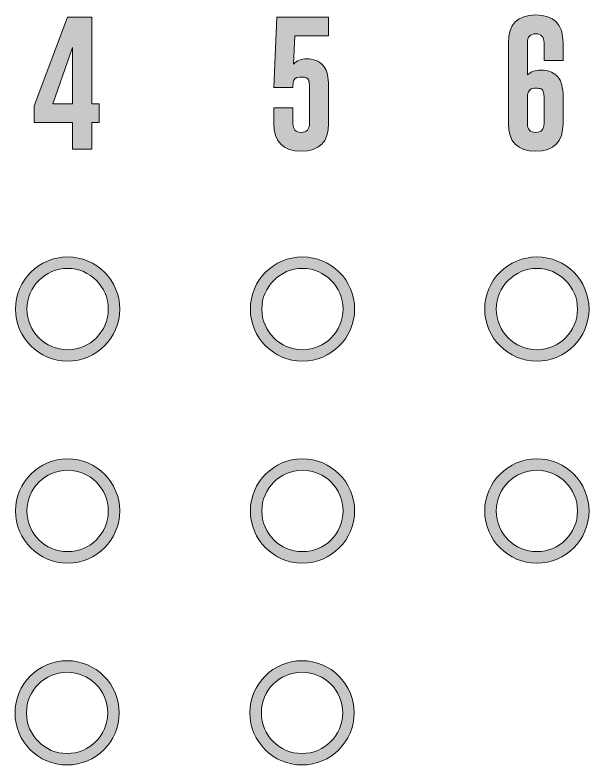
# Model space of a CAD drawing. Header units: inches. Extents: x 3.4 to 89.2, y -46.3 to -3.9.
# Drawn here: x 25.04 to 42.69, y -27.02 to -3.96 of the extents above; entities that cross this region are included whole.
import ezdxf

# ---------------------------------------------------------------- set-up
doc = ezdxf.new("R2010")
doc.units = ezdxf.units.IN
doc.header["$MEASUREMENT"] = 0
doc.layers.add('With Dials 2', color=7, linetype='Continuous')

# ---------------------------------------------------------------- blocks, each defined once
blk = doc.blocks.new('block 6')
at = {"layer": 'With Dials 2', "true_color": 0x231f20}
h = blk.add_hatch(color=250, dxfattribs=at)
h.dxf.hatch_style = 2
h.paths.add_polyline_path([(27.401, -4.03), (27.401, -6.691), (27.627, -6.691), (27.627, -7.267), (27.401, -7.267), (27.401, -8.086), (26.816, -8.086), (26.816, -7.267), (25.63, -7.267), (25.63, -6.755), (26.655, -4.03)])
h.paths.add_polyline_path([(26.207, -6.691), (26.816, -6.691), (26.816, -4.967)])
at = {"layer": 'With Dials 2', "lineweight": 0}
for points in [[(27.401, -4.03), (27.401, -6.691), (27.627, -6.691), (27.627, -7.267), (27.401, -7.267), (27.401, -8.086), (26.816, -8.086), (26.816, -7.267), (25.63, -7.267), (25.63, -6.755), (26.655, -4.03), (27.401, -4.03)], [(26.207, -6.691), (26.816, -6.691), (26.816, -4.967), (26.207, -6.691)]]:
    blk.add_lwpolyline(points, dxfattribs=at)
blk = doc.blocks.new('block 7')
at = {"layer": 'With Dials 2', "true_color": 0x231f20}
h = blk.add_hatch(color=250, dxfattribs=at)
h.dxf.hatch_style = 2
edge = h.paths.add_edge_path()
edge.add_spline(control_points=[(34.097, -6.147), (34.097, -6.004), (34.067, -5.919), (34.006, -5.893), (33.973, -5.878), (33.92, -5.87), (33.847, -5.87), (33.829, -5.87), (33.811, -5.871), (33.791, -5.872), (33.673, -5.878), (33.607, -5.931), (33.593, -6.031), (33.593, -6.031), (33.587, -6.195), (33.587, -6.195), (33.587, -6.195), (33.002, -6.195), (33.002, -6.195), (33.002, -6.195), (33.088, -4.03), (33.088, -4.03), (33.088, -4.03), (34.682, -4.03), (34.682, -4.03), (34.682, -4.03), (34.682, -4.607), (34.682, -4.607), (34.682, -4.607), (33.651, -4.607), (33.651, -4.607), (33.651, -4.607), (33.609, -5.479), (33.609, -5.479), (33.709, -5.365), (33.844, -5.308), (34.014, -5.308), (34.038, -5.308), (34.062, -5.309), (34.087, -5.312), (34.291, -5.33), (34.446, -5.412), (34.552, -5.558), (34.639, -5.676), (34.682, -5.873), (34.682, -6.147), (34.682, -6.147), (34.682, -7.298), (34.682, -7.298), (34.682, -7.866), (34.402, -8.15), (33.841, -8.15), (33.281, -8.15), (33.002, -7.866), (33.002, -7.298), (33.002, -7.298), (33.002, -6.819), (33.002, -6.819), (33.002, -6.819), (33.587, -6.819), (33.587, -6.819), (33.587, -6.819), (33.587, -7.298), (33.587, -7.298), (33.587, -7.482), (33.671, -7.573), (33.839, -7.573), (33.839, -7.573), (33.843, -7.573), (33.843, -7.573), (34.012, -7.572), (34.097, -7.48), (34.097, -7.298), (34.097, -7.298), (34.097, -6.147), (34.097, -6.147)], knot_values=[0, 0, 0, 0, 1, 1, 1, 2, 2, 2, 3, 3, 3, 4, 4, 4, 5, 5, 5, 6, 6, 6, 7, 7, 7, 8, 8, 8, 9, 9, 9, 10, 10, 10, 11, 11, 11, 12, 12, 12, 13, 13, 13, 14, 14, 14, 15, 15, 15, 16, 16, 16, 17, 17, 17, 18, 18, 18, 19, 19, 19, 20, 20, 20, 21, 21, 21, 22, 22, 22, 23, 23, 23, 24, 24, 24, 25, 25, 25, 25], degree=3, periodic=1)
at = {"layer": 'With Dials 2', "lineweight": 0}
blk.add_open_spline([(34.097, -6.147), (34.097, -6.004), (34.067, -5.919), (34.006, -5.893), (33.973, -5.878), (33.92, -5.87), (33.847, -5.87), (33.829, -5.87), (33.811, -5.871), (33.791, -5.872), (33.673, -5.878), (33.607, -5.931), (33.593, -6.031), (33.593, -6.031), (33.587, -6.195), (33.587, -6.195), (33.587, -6.195), (33.002, -6.195), (33.002, -6.195), (33.002, -6.195), (33.088, -4.03), (33.088, -4.03), (33.088, -4.03), (34.682, -4.03), (34.682, -4.03), (34.682, -4.03), (34.682, -4.607), (34.682, -4.607), (34.682, -4.607), (33.651, -4.607), (33.651, -4.607), (33.651, -4.607), (33.609, -5.479), (33.609, -5.479), (33.709, -5.365), (33.844, -5.308), (34.014, -5.308), (34.038, -5.308), (34.062, -5.309), (34.087, -5.312), (34.291, -5.33), (34.446, -5.412), (34.552, -5.558), (34.639, -5.676), (34.682, -5.873), (34.682, -6.147), (34.682, -6.147), (34.682, -7.298), (34.682, -7.298), (34.682, -7.866), (34.402, -8.15), (33.841, -8.15), (33.281, -8.15), (33.002, -7.866), (33.002, -7.298), (33.002, -7.298), (33.002, -6.819), (33.002, -6.819), (33.002, -6.819), (33.587, -6.819), (33.587, -6.819), (33.587, -6.819), (33.587, -7.298), (33.587, -7.298), (33.587, -7.482), (33.671, -7.573), (33.839, -7.573), (33.839, -7.573), (33.843, -7.573), (33.843, -7.573), (34.012, -7.572), (34.097, -7.48), (34.097, -7.298), (34.097, -7.298), (34.097, -6.147), (34.097, -6.147)], degree=3, knots=[0, 0, 0, 0, 1, 1, 1, 2, 2, 2, 3, 3, 3, 4, 4, 4, 5, 5, 5, 6, 6, 6, 7, 7, 7, 8, 8, 8, 9, 9, 9, 10, 10, 10, 11, 11, 11, 12, 12, 12, 13, 13, 13, 14, 14, 14, 15, 15, 15, 16, 16, 16, 17, 17, 17, 18, 18, 18, 19, 19, 19, 20, 20, 20, 21, 21, 21, 22, 22, 22, 23, 23, 23, 24, 24, 24, 25, 25, 25, 25], dxfattribs=at)
blk = doc.blocks.new('block 8')
at = {"layer": 'With Dials 2', "true_color": 0x231f20}
h = blk.add_hatch(color=250, dxfattribs=at)
h.dxf.hatch_style = 2
edge = h.paths.add_edge_path()
edge.add_spline(control_points=[(40.797, -5.804), (40.906, -5.706), (41.04, -5.657), (41.2, -5.657), (41.229, -5.657), (41.259, -5.658), (41.289, -5.661), (41.476, -5.68), (41.623, -5.747), (41.729, -5.862), (41.838, -5.979), (41.893, -6.189), (41.893, -6.492), (41.893, -6.492), (41.893, -7.298), (41.893, -7.298), (41.893, -7.866), (41.612, -8.15), (41.051, -8.15), (40.492, -8.15), (40.212, -7.866), (40.212, -7.298), (40.212, -7.298), (40.212, -4.818), (40.212, -4.818), (40.212, -4.249), (40.492, -3.964), (41.051, -3.964), (41.612, -3.964), (41.893, -4.249), (41.893, -4.818), (41.893, -4.818), (41.893, -5.361), (41.893, -5.361), (41.893, -5.361), (41.308, -5.361), (41.308, -5.361), (41.308, -5.361), (41.308, -4.818), (41.308, -4.818), (41.308, -4.635), (41.223, -4.543), (41.053, -4.543), (41.053, -4.543), (41.049, -4.543), (41.049, -4.543), (40.881, -4.543), (40.797, -4.635), (40.797, -4.818), (40.797, -4.818), (40.797, -5.804), (40.797, -5.804)], knot_values=[0, 0, 0, 0, 1, 1, 1, 2, 2, 2, 3, 3, 3, 4, 4, 4, 5, 5, 5, 6, 6, 6, 7, 7, 7, 8, 8, 8, 9, 9, 9, 10, 10, 10, 11, 11, 11, 12, 12, 12, 13, 13, 13, 14, 14, 14, 15, 15, 15, 16, 16, 16, 17, 17, 17, 17], degree=3, periodic=1)
edge = h.paths.add_edge_path()
edge.add_spline(control_points=[(41.308, -6.492), (41.308, -6.347), (41.277, -6.263), (41.217, -6.238), (41.184, -6.223), (41.13, -6.215), (41.057, -6.215), (41.04, -6.215), (41.021, -6.216), (41.002, -6.217), (40.865, -6.223), (40.797, -6.314), (40.797, -6.492), (40.797, -6.492), (40.797, -7.298), (40.797, -7.298), (40.797, -7.482), (40.882, -7.573), (41.051, -7.573), (41.222, -7.573), (41.308, -7.482), (41.308, -7.298), (41.308, -7.298), (41.308, -6.492), (41.308, -6.492)], knot_values=[0, 0, 0, 0, 1, 1, 1, 2, 2, 2, 3, 3, 3, 4, 4, 4, 5, 5, 5, 6, 6, 6, 7, 7, 7, 8, 8, 8, 8], degree=3, periodic=1)
at = {"layer": 'With Dials 2', "lineweight": 0}
for points, knots in [([(40.797, -5.804), (40.906, -5.706), (41.04, -5.657), (41.2, -5.657), (41.229, -5.657), (41.259, -5.658), (41.289, -5.661), (41.476, -5.68), (41.623, -5.747), (41.729, -5.862), (41.838, -5.979), (41.893, -6.189), (41.893, -6.492), (41.893, -6.492), (41.893, -7.298), (41.893, -7.298), (41.893, -7.866), (41.612, -8.15), (41.051, -8.15), (40.492, -8.15), (40.212, -7.866), (40.212, -7.298), (40.212, -7.298), (40.212, -4.818), (40.212, -4.818), (40.212, -4.249), (40.492, -3.964), (41.051, -3.964), (41.612, -3.964), (41.893, -4.249), (41.893, -4.818), (41.893, -4.818), (41.893, -5.361), (41.893, -5.361), (41.893, -5.361), (41.308, -5.361), (41.308, -5.361), (41.308, -5.361), (41.308, -4.818), (41.308, -4.818), (41.308, -4.635), (41.223, -4.543), (41.053, -4.543), (41.053, -4.543), (41.049, -4.543), (41.049, -4.543), (40.881, -4.543), (40.797, -4.635), (40.797, -4.818), (40.797, -4.818), (40.797, -5.804), (40.797, -5.804)], [0, 0, 0, 0, 1, 1, 1, 2, 2, 2, 3, 3, 3, 4, 4, 4, 5, 5, 5, 6, 6, 6, 7, 7, 7, 8, 8, 8, 9, 9, 9, 10, 10, 10, 11, 11, 11, 12, 12, 12, 13, 13, 13, 14, 14, 14, 15, 15, 15, 16, 16, 16, 17, 17, 17, 17]), ([(41.308, -6.492), (41.308, -6.347), (41.277, -6.263), (41.217, -6.238), (41.184, -6.223), (41.13, -6.215), (41.057, -6.215), (41.04, -6.215), (41.021, -6.216), (41.002, -6.217), (40.865, -6.223), (40.797, -6.314), (40.797, -6.492), (40.797, -6.492), (40.797, -7.298), (40.797, -7.298), (40.797, -7.482), (40.882, -7.573), (41.051, -7.573), (41.222, -7.573), (41.308, -7.482), (41.308, -7.298), (41.308, -7.298), (41.308, -6.492), (41.308, -6.492)], [0, 0, 0, 0, 1, 1, 1, 2, 2, 2, 3, 3, 3, 4, 4, 4, 5, 5, 5, 6, 6, 6, 7, 7, 7, 8, 8, 8, 8])]:
    blk.add_open_spline(points, degree=3, knots=knots, dxfattribs=at)
blk = doc.blocks.new('block 2')
at = {"layer": 'With Dials 2'}
for name in ['block 6', 'block 7', 'block 8']:
    blk.add_blockref(name, (0, 0), dxfattribs=at)
blk = doc.blocks.new('block 23')
at = {"layer": 'With Dials 2', "true_color": 0x231f20}
h = blk.add_hatch(color=250, dxfattribs=at)
h.dxf.hatch_style = 2
edge = h.paths.add_edge_path()
edge.add_spline(control_points=[(41.087, -11.401), (40.203, -11.401), (39.484, -12.12), (39.484, -13.004), (39.484, -13.887), (40.203, -14.606), (41.087, -14.606), (41.971, -14.606), (42.69, -13.887), (42.69, -13.004), (42.69, -12.12), (41.971, -11.401), (41.087, -11.401), (41.087, -11.401), (41.087, -11.401), (41.087, -11.401)], knot_values=[0, 0, 0, 0, 1, 1, 1, 2, 2, 2, 3, 3, 3, 4, 4, 4, 5, 5, 5, 5], degree=3, periodic=1)
edge = h.paths.add_edge_path()
edge.add_spline(control_points=[(41.087, -11.754), (41.777, -11.754), (42.337, -12.313), (42.337, -13.004), (42.337, -13.694), (41.777, -14.254), (41.087, -14.254), (40.397, -14.254), (39.837, -13.694), (39.837, -13.004), (39.837, -12.313), (40.397, -11.754), (41.087, -11.754)], knot_values=[0, 0, 0, 0, 0.352778, 0.352778, 0.352778, 0.705556, 0.705556, 0.705556, 1.058333, 1.058333, 1.058333, 1.411111, 1.411111, 1.411111, 1.411111], degree=3, periodic=0)
edge.add_line((41.087, -11.754), (41.087, -11.754))
at = {"layer": 'With Dials 2', "lineweight": 0}
for points, knots in [([(41.087, -11.401), (40.203, -11.401), (39.484, -12.12), (39.484, -13.004), (39.484, -13.887), (40.203, -14.606), (41.087, -14.606), (41.971, -14.606), (42.69, -13.887), (42.69, -13.004), (42.69, -12.12), (41.971, -11.401), (41.087, -11.401), (41.087, -11.401), (41.087, -11.401), (41.087, -11.401)], [0, 0, 0, 0, 1, 1, 1, 2, 2, 2, 3, 3, 3, 4, 4, 4, 5, 5, 5, 5]), ([(41.087, -11.754), (41.777, -11.754), (42.337, -12.313), (42.337, -13.004), (42.337, -13.694), (41.777, -14.254), (41.087, -14.254), (40.397, -14.254), (39.837, -13.694), (39.837, -13.004), (39.837, -12.313), (40.397, -11.754), (41.087, -11.754)], [0, 0, 0, 0, 1, 1, 1, 2, 2, 2, 3, 3, 3, 4, 4, 4, 4])]:
    blk.add_open_spline(points, degree=3, knots=knots, dxfattribs=at)
blk = doc.blocks.new('block 24')
at = {"layer": 'With Dials 2', "true_color": 0x231f20}
h = blk.add_hatch(color=250, dxfattribs=at)
h.dxf.hatch_style = 2
edge = h.paths.add_edge_path()
edge.add_spline(control_points=[(41.087, -17.606), (40.203, -17.606), (39.484, -18.325), (39.484, -19.209), (39.484, -20.093), (40.203, -20.812), (41.087, -20.812), (41.971, -20.812), (42.69, -20.093), (42.69, -19.209), (42.69, -18.325), (41.971, -17.606), (41.087, -17.606), (41.087, -17.606), (41.087, -17.606), (41.087, -17.606)], knot_values=[0, 0, 0, 0, 1, 1, 1, 2, 2, 2, 3, 3, 3, 4, 4, 4, 5, 5, 5, 5], degree=3, periodic=1)
edge = h.paths.add_edge_path()
edge.add_spline(control_points=[(41.087, -17.959), (41.777, -17.959), (42.337, -18.519), (42.337, -19.209), (42.337, -19.899), (41.777, -20.459), (41.087, -20.459), (40.397, -20.459), (39.837, -19.899), (39.837, -19.209), (39.837, -18.519), (40.397, -17.959), (41.087, -17.959)], knot_values=[0, 0, 0, 0, 0.352778, 0.352778, 0.352778, 0.705556, 0.705556, 0.705556, 1.058333, 1.058333, 1.058333, 1.411111, 1.411111, 1.411111, 1.411111], degree=3, periodic=0)
edge.add_line((41.087, -17.959), (41.087, -17.959))
at = {"layer": 'With Dials 2', "lineweight": 0}
for points, knots in [([(41.087, -17.606), (40.203, -17.606), (39.484, -18.325), (39.484, -19.209), (39.484, -20.093), (40.203, -20.812), (41.087, -20.812), (41.971, -20.812), (42.69, -20.093), (42.69, -19.209), (42.69, -18.325), (41.971, -17.606), (41.087, -17.606), (41.087, -17.606), (41.087, -17.606), (41.087, -17.606)], [0, 0, 0, 0, 1, 1, 1, 2, 2, 2, 3, 3, 3, 4, 4, 4, 5, 5, 5, 5]), ([(41.087, -17.959), (41.777, -17.959), (42.337, -18.519), (42.337, -19.209), (42.337, -19.899), (41.777, -20.459), (41.087, -20.459), (40.397, -20.459), (39.837, -19.899), (39.837, -19.209), (39.837, -18.519), (40.397, -17.959), (41.087, -17.959)], [0, 0, 0, 0, 1, 1, 1, 2, 2, 2, 3, 3, 3, 4, 4, 4, 4])]:
    blk.add_open_spline(points, degree=3, knots=knots, dxfattribs=at)
blk = doc.blocks.new('block 22')
at = {"layer": 'With Dials 2'}
for name in ['block 23', 'block 24']:
    blk.add_blockref(name, (0, 0), dxfattribs=at)
blk = doc.blocks.new('block 26')
at = {"layer": 'With Dials 2', "true_color": 0x231f20}
h = blk.add_hatch(color=250, dxfattribs=at)
h.dxf.hatch_style = 2
edge = h.paths.add_edge_path()
edge.add_spline(control_points=[(33.881, -11.401), (32.998, -11.401), (32.279, -12.12), (32.279, -13.004), (32.279, -13.887), (32.998, -14.606), (33.881, -14.606), (34.765, -14.606), (35.484, -13.887), (35.484, -13.004), (35.484, -12.12), (34.765, -11.401), (33.881, -11.401), (33.881, -11.401), (33.881, -11.401), (33.881, -11.401)], knot_values=[0, 0, 0, 0, 1, 1, 1, 2, 2, 2, 3, 3, 3, 4, 4, 4, 5, 5, 5, 5], degree=3, periodic=1)
edge = h.paths.add_edge_path()
edge.add_spline(control_points=[(33.881, -11.754), (34.572, -11.754), (35.131, -12.313), (35.131, -13.004), (35.131, -13.694), (34.572, -14.254), (33.881, -14.254), (33.191, -14.254), (32.631, -13.694), (32.631, -13.004), (32.631, -12.313), (33.191, -11.754), (33.881, -11.754)], knot_values=[0, 0, 0, 0, 0.352778, 0.352778, 0.352778, 0.705556, 0.705556, 0.705556, 1.058333, 1.058333, 1.058333, 1.411111, 1.411111, 1.411111, 1.411111], degree=3, periodic=0)
edge.add_line((33.881, -11.754), (33.881, -11.754))
at = {"layer": 'With Dials 2', "lineweight": 0}
for points, knots in [([(33.881, -11.401), (32.998, -11.401), (32.279, -12.12), (32.279, -13.004), (32.279, -13.887), (32.998, -14.606), (33.881, -14.606), (34.765, -14.606), (35.484, -13.887), (35.484, -13.004), (35.484, -12.12), (34.765, -11.401), (33.881, -11.401), (33.881, -11.401), (33.881, -11.401), (33.881, -11.401)], [0, 0, 0, 0, 1, 1, 1, 2, 2, 2, 3, 3, 3, 4, 4, 4, 5, 5, 5, 5]), ([(33.881, -11.754), (34.572, -11.754), (35.131, -12.313), (35.131, -13.004), (35.131, -13.694), (34.572, -14.254), (33.881, -14.254), (33.191, -14.254), (32.631, -13.694), (32.631, -13.004), (32.631, -12.313), (33.191, -11.754), (33.881, -11.754)], [0, 0, 0, 0, 1, 1, 1, 2, 2, 2, 3, 3, 3, 4, 4, 4, 4])]:
    blk.add_open_spline(points, degree=3, knots=knots, dxfattribs=at)
blk = doc.blocks.new('block 27')
at = {"layer": 'With Dials 2', "true_color": 0x231f20}
h = blk.add_hatch(color=250, dxfattribs=at)
h.dxf.hatch_style = 2
edge = h.paths.add_edge_path()
edge.add_spline(control_points=[(33.881, -17.606), (32.998, -17.606), (32.279, -18.325), (32.279, -19.209), (32.279, -20.093), (32.998, -20.812), (33.881, -20.812), (34.765, -20.812), (35.484, -20.093), (35.484, -19.209), (35.484, -18.325), (34.765, -17.606), (33.881, -17.606), (33.881, -17.606), (33.881, -17.606), (33.881, -17.606)], knot_values=[0, 0, 0, 0, 1, 1, 1, 2, 2, 2, 3, 3, 3, 4, 4, 4, 5, 5, 5, 5], degree=3, periodic=1)
edge = h.paths.add_edge_path()
edge.add_spline(control_points=[(33.881, -17.959), (34.572, -17.959), (35.131, -18.519), (35.131, -19.209), (35.131, -19.899), (34.572, -20.459), (33.881, -20.459), (33.191, -20.459), (32.631, -19.899), (32.631, -19.209), (32.631, -18.519), (33.191, -17.959), (33.881, -17.959)], knot_values=[0, 0, 0, 0, 0.352778, 0.352778, 0.352778, 0.705556, 0.705556, 0.705556, 1.058333, 1.058333, 1.058333, 1.411111, 1.411111, 1.411111, 1.411111], degree=3, periodic=0)
edge.add_line((33.881, -17.959), (33.881, -17.959))
at = {"layer": 'With Dials 2', "lineweight": 0}
for points, knots in [([(33.881, -17.606), (32.998, -17.606), (32.279, -18.325), (32.279, -19.209), (32.279, -20.093), (32.998, -20.812), (33.881, -20.812), (34.765, -20.812), (35.484, -20.093), (35.484, -19.209), (35.484, -18.325), (34.765, -17.606), (33.881, -17.606), (33.881, -17.606), (33.881, -17.606), (33.881, -17.606)], [0, 0, 0, 0, 1, 1, 1, 2, 2, 2, 3, 3, 3, 4, 4, 4, 5, 5, 5, 5]), ([(33.881, -17.959), (34.572, -17.959), (35.131, -18.519), (35.131, -19.209), (35.131, -19.899), (34.572, -20.459), (33.881, -20.459), (33.191, -20.459), (32.631, -19.899), (32.631, -19.209), (32.631, -18.519), (33.191, -17.959), (33.881, -17.959)], [0, 0, 0, 0, 1, 1, 1, 2, 2, 2, 3, 3, 3, 4, 4, 4, 4])]:
    blk.add_open_spline(points, degree=3, knots=knots, dxfattribs=at)
blk = doc.blocks.new('block 28')
at = {"layer": 'With Dials 2', "true_color": 0x231f20}
h = blk.add_hatch(color=250, dxfattribs=at)
h.dxf.hatch_style = 2
edge = h.paths.add_edge_path()
edge.add_spline(control_points=[(33.867, -23.812), (32.983, -23.812), (32.264, -24.531), (32.264, -25.415), (32.264, -26.298), (32.983, -27.017), (33.867, -27.017), (34.75, -27.017), (35.469, -26.298), (35.469, -25.415), (35.469, -24.531), (34.75, -23.812), (33.867, -23.812), (33.867, -23.812), (33.867, -23.812), (33.867, -23.812)], knot_values=[0, 0, 0, 0, 1, 1, 1, 2, 2, 2, 3, 3, 3, 4, 4, 4, 5, 5, 5, 5], degree=3, periodic=1)
edge = h.paths.add_edge_path()
edge.add_spline(control_points=[(33.867, -24.165), (34.557, -24.165), (35.117, -24.724), (35.117, -25.415), (35.117, -26.105), (34.557, -26.665), (33.867, -26.665), (33.176, -26.665), (32.617, -26.105), (32.617, -25.415), (32.617, -24.724), (33.176, -24.165), (33.867, -24.165)], knot_values=[0, 0, 0, 0, 0.352778, 0.352778, 0.352778, 0.705556, 0.705556, 0.705556, 1.058333, 1.058333, 1.058333, 1.411111, 1.411111, 1.411111, 1.411111], degree=3, periodic=0)
edge.add_line((33.867, -24.165), (33.867, -24.165))
at = {"layer": 'With Dials 2', "lineweight": 0}
for points, knots in [([(33.867, -23.812), (32.983, -23.812), (32.264, -24.531), (32.264, -25.415), (32.264, -26.298), (32.983, -27.017), (33.867, -27.017), (34.75, -27.017), (35.469, -26.298), (35.469, -25.415), (35.469, -24.531), (34.75, -23.812), (33.867, -23.812), (33.867, -23.812), (33.867, -23.812), (33.867, -23.812)], [0, 0, 0, 0, 1, 1, 1, 2, 2, 2, 3, 3, 3, 4, 4, 4, 5, 5, 5, 5]), ([(33.867, -24.165), (34.557, -24.165), (35.117, -24.724), (35.117, -25.415), (35.117, -26.105), (34.557, -26.665), (33.867, -26.665), (33.176, -26.665), (32.617, -26.105), (32.617, -25.415), (32.617, -24.724), (33.176, -24.165), (33.867, -24.165)], [0, 0, 0, 0, 1, 1, 1, 2, 2, 2, 3, 3, 3, 4, 4, 4, 4])]:
    blk.add_open_spline(points, degree=3, knots=knots, dxfattribs=at)
blk = doc.blocks.new('block 25')
at = {"layer": 'With Dials 2'}
for name in ['block 26', 'block 27', 'block 28']:
    blk.add_blockref(name, (0, 0), dxfattribs=at)
blk = doc.blocks.new('block 30')
at = {"layer": 'With Dials 2', "true_color": 0x231f20}
h = blk.add_hatch(color=250, dxfattribs=at)
h.dxf.hatch_style = 2
edge = h.paths.add_edge_path()
edge.add_spline(control_points=[(26.661, -11.401), (25.777, -11.401), (25.058, -12.12), (25.058, -13.004), (25.058, -13.887), (25.777, -14.606), (26.661, -14.606), (27.545, -14.606), (28.264, -13.887), (28.264, -13.004), (28.264, -12.12), (27.545, -11.401), (26.661, -11.401), (26.661, -11.401), (26.661, -11.401), (26.661, -11.401)], knot_values=[0, 0, 0, 0, 1, 1, 1, 2, 2, 2, 3, 3, 3, 4, 4, 4, 5, 5, 5, 5], degree=3, periodic=1)
edge = h.paths.add_edge_path()
edge.add_spline(control_points=[(26.661, -11.754), (27.351, -11.754), (27.911, -12.313), (27.911, -13.004), (27.911, -13.694), (27.351, -14.254), (26.661, -14.254), (25.971, -14.254), (25.411, -13.694), (25.411, -13.004), (25.411, -12.313), (25.971, -11.754), (26.661, -11.754)], knot_values=[0, 0, 0, 0, 0.352778, 0.352778, 0.352778, 0.705556, 0.705556, 0.705556, 1.058333, 1.058333, 1.058333, 1.411111, 1.411111, 1.411111, 1.411111], degree=3, periodic=0)
edge.add_line((26.661, -11.754), (26.661, -11.754))
at = {"layer": 'With Dials 2', "lineweight": 0}
for points, knots in [([(26.661, -11.401), (25.777, -11.401), (25.058, -12.12), (25.058, -13.004), (25.058, -13.887), (25.777, -14.606), (26.661, -14.606), (27.545, -14.606), (28.264, -13.887), (28.264, -13.004), (28.264, -12.12), (27.545, -11.401), (26.661, -11.401), (26.661, -11.401), (26.661, -11.401), (26.661, -11.401)], [0, 0, 0, 0, 1, 1, 1, 2, 2, 2, 3, 3, 3, 4, 4, 4, 5, 5, 5, 5]), ([(26.661, -11.754), (27.351, -11.754), (27.911, -12.313), (27.911, -13.004), (27.911, -13.694), (27.351, -14.254), (26.661, -14.254), (25.971, -14.254), (25.411, -13.694), (25.411, -13.004), (25.411, -12.313), (25.971, -11.754), (26.661, -11.754)], [0, 0, 0, 0, 1, 1, 1, 2, 2, 2, 3, 3, 3, 4, 4, 4, 4])]:
    blk.add_open_spline(points, degree=3, knots=knots, dxfattribs=at)
blk = doc.blocks.new('block 31')
at = {"layer": 'With Dials 2', "true_color": 0x231f20}
h = blk.add_hatch(color=250, dxfattribs=at)
h.dxf.hatch_style = 2
edge = h.paths.add_edge_path()
edge.add_spline(control_points=[(26.661, -17.606), (25.777, -17.606), (25.058, -18.325), (25.058, -19.209), (25.058, -20.093), (25.777, -20.812), (26.661, -20.812), (27.545, -20.812), (28.264, -20.093), (28.264, -19.209), (28.264, -18.325), (27.545, -17.606), (26.661, -17.606), (26.661, -17.606), (26.661, -17.606), (26.661, -17.606)], knot_values=[0, 0, 0, 0, 1, 1, 1, 2, 2, 2, 3, 3, 3, 4, 4, 4, 5, 5, 5, 5], degree=3, periodic=1)
edge = h.paths.add_edge_path()
edge.add_spline(control_points=[(26.661, -17.959), (27.351, -17.959), (27.911, -18.519), (27.911, -19.209), (27.911, -19.899), (27.351, -20.459), (26.661, -20.459), (25.971, -20.459), (25.411, -19.899), (25.411, -19.209), (25.411, -18.519), (25.971, -17.959), (26.661, -17.959)], knot_values=[0, 0, 0, 0, 0.352778, 0.352778, 0.352778, 0.705556, 0.705556, 0.705556, 1.058333, 1.058333, 1.058333, 1.411111, 1.411111, 1.411111, 1.411111], degree=3, periodic=0)
edge.add_line((26.661, -17.959), (26.661, -17.959))
at = {"layer": 'With Dials 2', "lineweight": 0}
for points, knots in [([(26.661, -17.606), (25.777, -17.606), (25.058, -18.325), (25.058, -19.209), (25.058, -20.093), (25.777, -20.812), (26.661, -20.812), (27.545, -20.812), (28.264, -20.093), (28.264, -19.209), (28.264, -18.325), (27.545, -17.606), (26.661, -17.606), (26.661, -17.606), (26.661, -17.606), (26.661, -17.606)], [0, 0, 0, 0, 1, 1, 1, 2, 2, 2, 3, 3, 3, 4, 4, 4, 5, 5, 5, 5]), ([(26.661, -17.959), (27.351, -17.959), (27.911, -18.519), (27.911, -19.209), (27.911, -19.899), (27.351, -20.459), (26.661, -20.459), (25.971, -20.459), (25.411, -19.899), (25.411, -19.209), (25.411, -18.519), (25.971, -17.959), (26.661, -17.959)], [0, 0, 0, 0, 1, 1, 1, 2, 2, 2, 3, 3, 3, 4, 4, 4, 4])]:
    blk.add_open_spline(points, degree=3, knots=knots, dxfattribs=at)
blk = doc.blocks.new('block 32')
at = {"layer": 'With Dials 2', "true_color": 0x231f20}
h = blk.add_hatch(color=250, dxfattribs=at)
h.dxf.hatch_style = 2
edge = h.paths.add_edge_path()
edge.add_spline(control_points=[(26.646, -23.812), (25.763, -23.812), (25.044, -24.531), (25.044, -25.415), (25.044, -26.298), (25.763, -27.017), (26.646, -27.017), (27.53, -27.017), (28.249, -26.298), (28.249, -25.415), (28.249, -24.531), (27.53, -23.812), (26.646, -23.812), (26.646, -23.812), (26.646, -23.812), (26.646, -23.812)], knot_values=[0, 0, 0, 0, 1, 1, 1, 2, 2, 2, 3, 3, 3, 4, 4, 4, 5, 5, 5, 5], degree=3, periodic=1)
edge = h.paths.add_edge_path()
edge.add_spline(control_points=[(26.646, -24.165), (27.337, -24.165), (27.896, -24.724), (27.896, -25.415), (27.896, -26.105), (27.337, -26.665), (26.646, -26.665), (25.956, -26.665), (25.396, -26.105), (25.396, -25.415), (25.396, -24.724), (25.956, -24.165), (26.646, -24.165)], knot_values=[0, 0, 0, 0, 0.352778, 0.352778, 0.352778, 0.705556, 0.705556, 0.705556, 1.058333, 1.058333, 1.058333, 1.411111, 1.411111, 1.411111, 1.411111], degree=3, periodic=0)
edge.add_line((26.646, -24.165), (26.646, -24.165))
at = {"layer": 'With Dials 2', "lineweight": 0}
for points, knots in [([(26.646, -23.812), (25.763, -23.812), (25.044, -24.531), (25.044, -25.415), (25.044, -26.298), (25.763, -27.017), (26.646, -27.017), (27.53, -27.017), (28.249, -26.298), (28.249, -25.415), (28.249, -24.531), (27.53, -23.812), (26.646, -23.812), (26.646, -23.812), (26.646, -23.812), (26.646, -23.812)], [0, 0, 0, 0, 1, 1, 1, 2, 2, 2, 3, 3, 3, 4, 4, 4, 5, 5, 5, 5]), ([(26.646, -24.165), (27.337, -24.165), (27.896, -24.724), (27.896, -25.415), (27.896, -26.105), (27.337, -26.665), (26.646, -26.665), (25.956, -26.665), (25.396, -26.105), (25.396, -25.415), (25.396, -24.724), (25.956, -24.165), (26.646, -24.165)], [0, 0, 0, 0, 1, 1, 1, 2, 2, 2, 3, 3, 3, 4, 4, 4, 4])]:
    blk.add_open_spline(points, degree=3, knots=knots, dxfattribs=at)
blk = doc.blocks.new('block 29')
at = {"layer": 'With Dials 2'}
for name in ['block 30', 'block 31', 'block 32']:
    blk.add_blockref(name, (0, 0), dxfattribs=at)
blk = doc.blocks.new('block 12')
at = {"layer": 'With Dials 2'}
for name in ['block 29', 'block 25', 'block 22']:
    blk.add_blockref(name, (0, 0), dxfattribs=at)

msp = doc.modelspace()

# ---------------------------------------------------------------- block references
at = {"layer": 'With Dials 2'}
for name in ['block 2', 'block 12']:
    msp.add_blockref(name, (0, 0), dxfattribs=at)

doc.saveas('drawing.dxf')
